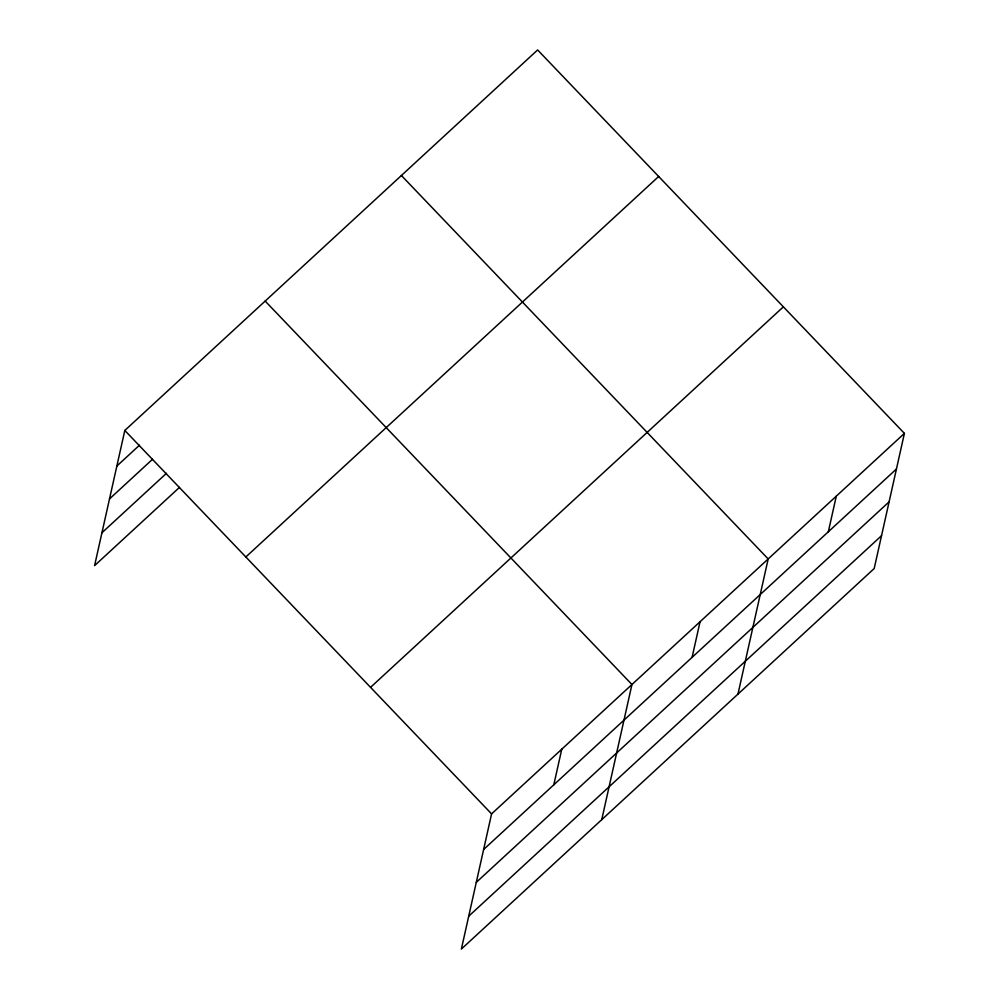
<?xml version="1.0" encoding="UTF-8"?>
<svg xmlns="http://www.w3.org/2000/svg" width="999" height="999" viewBox="0 0 999 999"><rect width="100%" height="100%" fill="white"/><g stroke="black" fill="none" stroke-linecap="round" stroke-linejoin="round"><path stroke-width="1.5" d="M904.407 433.379L491.583 813.885L461.376 949.05L874.187 568.543L904.407 433.379L537.624 49.95L124.813 430.457L94.593 565.621L179.483 487.375M553.808 784.814L561.763 749.2M601.735 819.679L631.942 684.515L265.172 301.086M692.095 657.342L700.062 621.728M737.961 694.118L768.181 558.941L401.398 175.512M828.333 531.78L836.288 496.166M116.846 466.071L139.485 445.204M109.503 498.926L152.51 459.278M101.935 532.767L166.458 473.301M245.841 556.98L658.666 176.486M370.554 687.349L783.366 306.843M483.628 849.5L896.44 468.993M476.286 882.354L889.098 501.848M468.718 916.195L881.53 535.689M124.813 430.457L491.583 813.885"/></g></svg>
